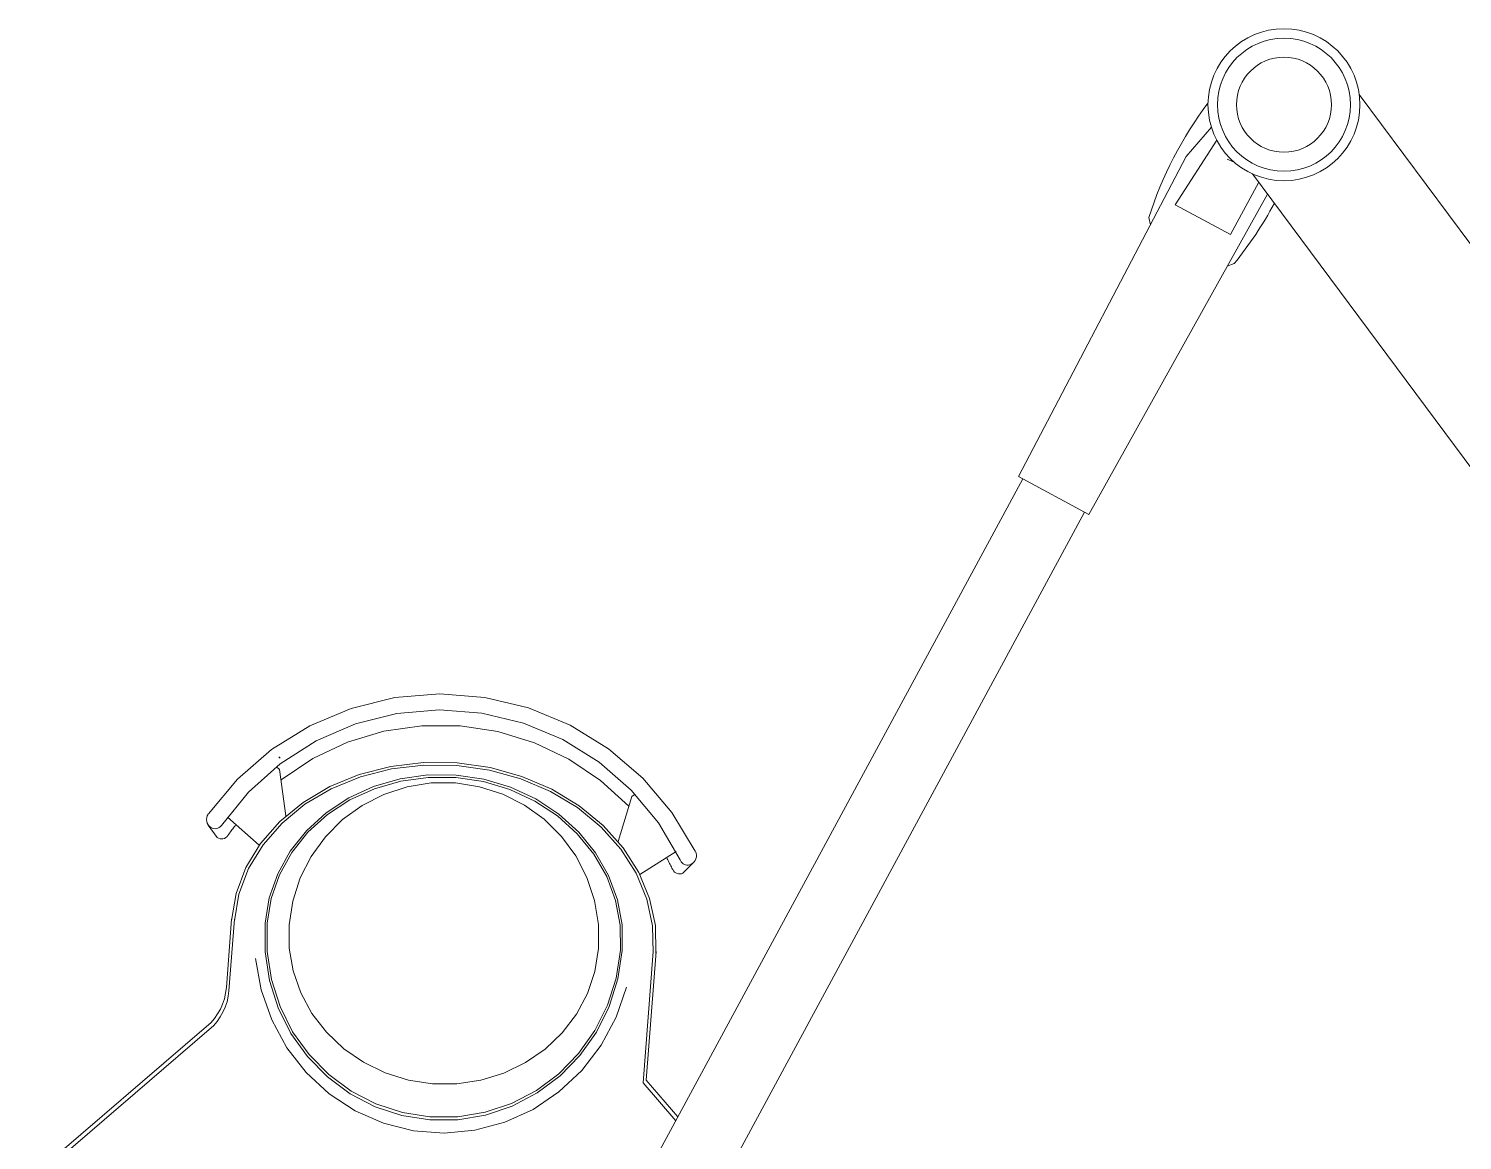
# Model space of a CAD drawing. Header units: millimetres. Extents: x 1448174 to 1599581, y -224422 to -106989.
# Drawn here: x 1488192 to 1488700, y -134915 to -134521 of the extents above; entities that cross this region are included whole.
import ezdxf

# ---------------------------------------------------------------- set-up
doc = ezdxf.new("R2010")
doc.units = ezdxf.units.MM
doc.header["$LTSCALE"] = 600
doc.header["$MEASUREMENT"] = 0
doc.layers.add('furniture', color=30, linetype='Continuous', lineweight=9)

msp = doc.modelspace()

# ---------------------------------------------------------------- linework, layer by layer
at = {"layer": 'furniture'}
for p, q in [((1488997.1303, -134992.5676), (1488663.6618, -134544.0709)), ((1488602.2061, -134566.0808), (1488611.159, -134555.6229)), ((1488613.089, -134560.2814), (1488598.3414, -134583.1542)), ((1488542.7615, -134679.5809), (1488602.2061, -134566.0808)), ((1488619.2465, -134568.0372), (1488616.7626, -134566.9952)), ((1488627.9591, -134575.1582), (1488617.9154, -134593.7364)), ((1488959.2531, -135020.7303), (1488625.7846, -134572.2336)), ((1488631.0836, -134579.3605), (1488567.6738, -134693.0491)), ((1488598.3414, -134583.1542), (1488617.9154, -134593.7364)), ((1488588.9742, -134587.6648), (1488589.5508, -134590.2989)), ((1488619.2713, -134604.0441), (1488616.7517, -134605.0043)), ((1488409.5625, -134929.5056), (1488544.2444, -134680.3825)), ((1488542.7615, -134679.5809), (1488567.6738, -134693.0491)), ((1488431.509, -134941.3704), (1488566.191, -134692.2475)), ((1488305.9561, -134761.8267), (1488321.4854, -134758.024)), ((1488321.4854, -134758.024), (1488337.4197, -134756.7166)), ((1488337.4197, -134756.7166), (1488353.3604, -134757.9375)), ((1488353.3604, -134757.9375), (1488368.9098, -134761.6557)), ((1488291.2197, -134768.0298), (1488305.9561, -134761.8267)), ((1488307.4557, -134767.3688), (1488322.1442, -134763.6724)), ((1488322.1442, -134763.6724), (1488337.2344, -134762.3716)), ((1488337.2344, -134762.3716), (1488352.3381, -134763.5003)), ((1488352.3381, -134763.5003), (1488367.0674, -134767.0291)), ((1488368.9098, -134761.6557), (1488383.6789, -134767.7787)), ((1488277.6443, -134776.4783), (1488291.2197, -134768.0298)), ((1488293.5463, -134773.3661), (1488307.4557, -134767.3688)), ((1488304.6075, -134773.837), (1488317.5933, -134769.9283)), ((1488317.5933, -134769.9283), (1488331.0118, -134767.9709)), ((1488331.0118, -134767.9709), (1488344.5722, -134768.007)), ((1488344.5722, -134768.007), (1488357.9799, -134770.0361)), ((1488357.9799, -134770.0361), (1488370.9439, -134774.014)), ((1488367.0674, -134767.0291), (1488381.0434, -134772.8676)), ((1488383.6789, -134767.7787), (1488397.299, -134776.1534)), ((1488280.7738, -134781.51), (1488293.5463, -134773.3661)), ((1488292.3369, -134779.6118), (1488304.6075, -134773.837)), ((1488370.9439, -134774.014), (1488383.183, -134779.8542)), ((1488381.0434, -134772.8676), (1488393.907, -134780.8655)), ((1488265.5692, -134786.9611), (1488277.6443, -134776.4783)), ((1488280.275, -134779.0751), (1488280.7905, -134779.5292)), ((1488281.0474, -134787.1277), (1488292.3369, -134779.6118)), ((1488383.183, -134779.8542), (1488394.4313, -134787.4302)), ((1488397.299, -134776.1534), (1488409.4297, -134786.5705)), ((1488269.466, -134791.5913), (1488280.7738, -134781.51)), ((1488280.5468, -134783.493), (1488279.4522, -134782.5287)), ((1488280.5468, -134783.493), (1488282.8128, -134799.9414)), ((1488298.3406, -134789.5844), (1488308.8024, -134785.3002)), ((1488308.8024, -134785.3002), (1488320.0024, -134782.4332)), ((1488309.1986, -134786.1404), (1488320.2483, -134783.3166)), ((1488320.0024, -134782.4332), (1488331.6647, -134781.0541)), ((1488320.2483, -134783.3166), (1488331.7541, -134781.9589)), ((1488323.3758, -134786.8197), (1488333.205, -134785.4594)), ((1488331.6647, -134781.0541), (1488343.5022, -134781.197)), ((1488331.7541, -134781.9589), (1488343.433, -134782.1008)), ((1488333.205, -134785.4594), (1488343.1717, -134785.5125)), ((1488343.1717, -134785.5125), (1488353.0302, -134786.9776)), ((1488343.433, -134782.1008), (1488354.9973, -134783.7389)), ((1488343.5022, -134781.197), (1488355.2234, -134782.8583)), ((1488354.9973, -134783.7389), (1488366.1625, -134786.8327)), ((1488355.2234, -134782.8583), (1488366.5398, -134785.997)), ((1488393.907, -134780.8655), (1488405.3275, -134790.8173)), ((1488255.296, -134799.2164), (1488265.5692, -134786.9611)), ((1488288.8745, -134795.1806), (1488298.3406, -134789.5844)), ((1488289.5387, -134795.8743), (1488298.8774, -134790.3609)), ((1488298.8774, -134790.3609), (1488309.1986, -134786.1404)), ((1488305.0876, -134793.6129), (1488313.9257, -134789.5602)), ((1488305.43, -134794.3327), (1488314.1728, -134790.3429)), ((1488313.9257, -134789.5602), (1488323.3758, -134786.8197)), ((1488314.1728, -134790.3429), (1488323.5214, -134787.6464)), ((1488317.582, -134792.3286), (1488325.7912, -134789.6609)), ((1488323.5214, -134787.6464), (1488333.2459, -134786.3093)), ((1488325.7912, -134789.6609), (1488334.3203, -134788.3033)), ((1488333.2459, -134786.3093), (1488343.1065, -134786.3649)), ((1488334.3203, -134788.3033), (1488342.9591, -134788.289)), ((1488342.9591, -134788.289), (1488351.4951, -134789.6184)), ((1488343.1065, -134786.3649), (1488352.8606, -134787.8114)), ((1488351.4951, -134789.6184), (1488359.7179, -134792.259)), ((1488352.8606, -134787.8114), (1488362.268, -134790.6135)), ((1488353.0302, -134786.9776), (1488362.5379, -134789.8188)), ((1488362.268, -134790.6135), (1488371.0971, -134794.7021)), ((1488362.5379, -134789.8188), (1488371.4604, -134793.9661)), ((1488366.1625, -134786.8327), (1488376.6531, -134791.3061)), ((1488366.5398, -134785.997), (1488377.1726, -134790.536)), ((1488377.1726, -134790.536), (1488386.86, -134796.3633)), ((1488394.4313, -134787.4302), (1488404.4447, -134796.5774)), ((1488405.3275, -134790.8173), (1488415.0112, -134802.467)), ((1488409.4297, -134786.5705), (1488419.7678, -134798.7698)), ((1488259.9142, -134803.3506), (1488269.466, -134791.5913)), ((1488280.6373, -134801.9509), (1488288.8745, -134795.1806)), ((1488281.4126, -134802.5445), (1488289.5387, -134795.8743)), ((1488297.0792, -134798.8782), (1488305.0876, -134793.6129)), ((1488297.5084, -134799.5174), (1488305.43, -134794.3327)), ((1488309.8949, -134796.2404), (1488317.582, -134792.3286)), ((1488359.7179, -134792.259), (1488367.4251, -134796.1455)), ((1488371.0971, -134794.7021), (1488379.1303, -134799.9767)), ((1488371.4604, -134793.9661), (1488379.5783, -134799.3174)), ((1488376.6531, -134791.3061), (1488386.2114, -134797.049)), ((1488405.493, -134793.0615), (1488400.7194, -134809.0715)), ((1488406.6613, -134792.3137), (1488405.493, -134793.0615)), ((1488273.3469, -134810.3992), (1488262.0143, -134800.4154)), ((1488290.0976, -134805.2268), (1488297.0792, -134798.8782)), ((1488290.6031, -134805.7693), (1488297.5084, -134799.5174)), ((1488302.9189, -134801.3002), (1488309.8949, -134796.2404)), ((1488367.4251, -134796.1455), (1488374.4271, -134801.1823)), ((1488379.1303, -134799.9767), (1488386.1701, -134806.3071)), ((1488379.5783, -134799.3174), (1488386.6916, -134805.7407)), ((1488386.2114, -134797.049), (1488394.6016, -134803.92)), ((1488386.86, -134796.3633), (1488395.3636, -134803.3356)), ((1488419.7678, -134798.7698), (1488428.0552, -134812.4463)), ((1488258.4403, -134807.6651), (1488255.2466, -134803.2148)), ((1488262.5583, -134806.4237), (1488262.8275, -134806.0476)), ((1488262.8275, -134806.0476), (1488263.0983, -134805.6728)), ((1488263.0983, -134805.6728), (1488263.3713, -134805.2992)), ((1488263.3713, -134805.2992), (1488263.646, -134804.9271)), ((1488263.646, -134804.9271), (1488263.9225, -134804.5565)), ((1488263.9225, -134804.5565), (1488264.201, -134804.1871)), ((1488264.201, -134804.1871), (1488264.4813, -134803.8193)), ((1488264.4813, -134803.8193), (1488264.7635, -134803.4526)), ((1488264.7635, -134803.4526), (1488265.0474, -134803.0877)), ((1488273.8318, -134809.7284), (1488280.6373, -134801.9509)), ((1488274.6989, -134810.2075), (1488281.4126, -134802.5445)), ((1488284.3147, -134812.5019), (1488290.0976, -134805.2268)), ((1488284.8841, -134812.9346), (1488290.6031, -134805.7693)), ((1488296.8258, -134807.3836), (1488302.9189, -134801.3002)), ((1488374.4271, -134801.1823), (1488380.5513, -134807.2454)), ((1488386.6916, -134805.7407), (1488392.6253, -134813.0782)), ((1488394.6016, -134803.92), (1488401.6174, -134811.7498)), ((1488395.3636, -134803.3356), (1488402.4739, -134811.2811)), ((1488415.0112, -134802.467), (1488422.7093, -134815.5155)), ((1488262.2911, -134806.8013), (1488262.5583, -134806.4237)), ((1488268.6255, -134818.3217), (1488273.8318, -134809.7284)), ((1488269.5632, -134818.6746), (1488274.6989, -134810.2075)), ((1488291.766, -134814.3403), (1488296.8258, -134807.3836)), ((1488380.5513, -134807.2454), (1488385.6469, -134814.1855)), ((1488386.1701, -134806.3071), (1488392.043, -134813.5377)), ((1488279.8728, -134820.5244), (1488284.3147, -134812.5019)), ((1488280.492, -134820.8367), (1488284.8841, -134812.9346)), ((1488287.8636, -134821.9994), (1488291.766, -134814.3403)), ((1488385.6469, -134814.1855), (1488389.5886, -134821.8315)), ((1488392.043, -134813.5377), (1488396.6042, -134821.4903)), ((1488392.6253, -134813.0782), (1488397.233, -134821.1491)), ((1488401.6174, -134811.7498), (1488407.0859, -134820.3456)), ((1488402.4739, -134811.2811), (1488408.0158, -134820.0042)), ((1488421.2326, -134812.6084), (1488408.4253, -134820.8056)), ((1488417.8279, -134814.7876), (1488418.0529, -134815.1916)), ((1488418.0529, -134815.1916), (1488418.276, -134815.5968)), ((1488418.276, -134815.5968), (1488418.497, -134816.0032)), ((1488418.497, -134816.0032), (1488418.716, -134816.4106)), ((1488423.0886, -134816.3042), (1488422.7093, -134815.5155)), ((1488265.1465, -134827.5194), (1488268.6255, -134818.3217)), ((1488266.1318, -134827.7371), (1488269.5632, -134818.6746)), ((1488276.8815, -134829.0971), (1488279.8728, -134820.5244)), ((1488277.5354, -134829.2813), (1488280.492, -134820.8367)), ((1488397.233, -134821.1491), (1488400.4013, -134829.7546)), ((1488407.0859, -134820.3456), (1488410.8725, -134829.4959)), ((1488408.0158, -134820.0042), (1488411.853, -134829.2901)), ((1488418.716, -134816.4106), (1488418.9329, -134816.8191)), ((1488418.9329, -134816.8191), (1488419.1478, -134817.2287)), ((1488419.1478, -134817.2287), (1488419.3606, -134817.6393)), ((1488419.3606, -134817.6393), (1488419.5713, -134818.0511)), ((1488419.5713, -134818.0511), (1488419.78, -134818.4639)), ((1488419.78, -134818.4639), (1488419.9866, -134818.8776)), ((1488420.0627, -134819.0521), (1488419.9866, -134818.8776)), ((1488427.4952, -134816.4056), (1488423.6609, -134820.3178)), ((1488285.2152, -134830.1722), (1488287.8636, -134821.9994)), ((1488389.5886, -134821.8315), (1488392.2791, -134829.9956)), ((1488396.6042, -134821.4903), (1488399.7417, -134829.969)), ((1488263.4808, -134837.0948), (1488265.1465, -134827.5194)), ((1488264.4893, -134837.1721), (1488266.1318, -134827.7371)), ((1488275.4144, -134838.0087), (1488276.8815, -134829.0971)), ((1488276.0866, -134838.0602), (1488277.5354, -134829.2813)), ((1488283.8855, -134838.6574), (1488285.2152, -134830.1722)), ((1488392.2791, -134829.9956), (1488393.6523, -134838.4764)), ((1488399.7417, -134829.969), (1488401.3781, -134838.7653)), ((1488400.4013, -134829.7546), (1488402.0524, -134838.6828)), ((1488410.8725, -134829.4959), (1488412.8838, -134838.9755)), ((1488411.853, -134829.2901), (1488413.8908, -134838.9104)), ((1488261.6569, -134860.9103), (1488263.5193, -134836.5906)), ((1488262.5882, -134861.996), (1488264.5278, -134836.6678)), ((1488275.4163, -134848.23), (1488275.4144, -134838.0087)), ((1488276.0932, -134848.1126), (1488276.0866, -134838.0602)), ((1488283.9369, -134846.8633), (1488283.8855, -134838.6574)), ((1488393.6523, -134838.4764), (1488393.6743, -134847.0652)), ((1488401.3781, -134838.7653), (1488401.4733, -134847.6623)), ((1488402.0524, -134838.6828), (1488402.1455, -134847.7139)), ((1488412.8838, -134838.9755), (1488413.0706, -134848.5506)), ((1488413.8908, -134838.9104), (1488414.079, -134848.6277)), ((1488273.9893, -134861.739), (1488271.9514, -134850.603)), ((1488276.9786, -134858.3192), (1488275.4163, -134848.23)), ((1488277.6433, -134858.0359), (1488276.0932, -134848.1126)), ((1488285.3387, -134854.9707), (1488283.9369, -134846.8633)), ((1488393.6743, -134847.0652), (1488392.374, -134855.1676)), ((1488401.4733, -134847.6623), (1488399.936, -134857.5967)), ((1488402.1455, -134847.7139), (1488400.5871, -134857.8157)), ((1488409.542, -134894.6267), (1488413.1092, -134848.0463)), ((1488410.6277, -134893.6954), (1488414.1177, -134848.1235)), ((1488288.0565, -134862.7798), (1488285.3387, -134854.9707)), ((1488392.374, -134855.1676), (1488389.7542, -134862.9668)), ((1488277.7454, -134872.3741), (1488273.9893, -134861.739)), ((1488280.0623, -134868.0277), (1488276.9786, -134858.3192)), ((1488280.6988, -134867.5856), (1488277.6433, -134858.0359)), ((1488399.936, -134857.5967), (1488396.893, -134867.1682)), ((1488400.5871, -134857.8157), (1488397.507, -134867.5493)), ((1488403.6503, -134860.6886), (1488399.9406, -134871.3844)), ((1488292.0231, -134870.0986), (1488288.0565, -134862.7798)), ((1488389.7542, -134862.9668), (1488385.879, -134870.2713)), ((1488396.893, -134867.1682), (1488392.4191, -134876.1411)), ((1488284.5921, -134877.1165), (1488280.0623, -134868.0277)), ((1488285.1845, -134876.5264), (1488280.6988, -134867.5856)), ((1488297.1411, -134876.7466), (1488292.0231, -134870.0986)), ((1488385.879, -134870.2713), (1488380.8441, -134876.9006)), ((1488397.507, -134867.5493), (1488392.9807, -134876.675)), ((1488399.9406, -134871.3844), (1488394.6089, -134881.3237)), ((1488254.6569, -134874.72), (1488191.5137, -134928.878)), ((1488192.4449, -134929.9637), (1488255.5882, -134875.8058)), ((1488283.1201, -134882.2268), (1488277.7454, -134872.3741)), ((1488290.4562, -134885.3617), (1488284.5921, -134877.1165)), ((1488290.9897, -134884.6381), (1488285.1845, -134876.5264)), ((1488303.2844, -134882.5604), (1488297.1411, -134876.7466)), ((1488380.8441, -134876.9006), (1488374.7735, -134882.6918)), ((1488392.4191, -134876.1411), (1488386.6243, -134884.2946)), ((1488392.9807, -134876.675), (1488387.1199, -134884.968)), ((1488289.9709, -134891.0355), (1488283.1201, -134882.2268)), ((1488394.6089, -134881.3237), (1488387.7966, -134890.243)), ((1488297.5101, -134892.5607), (1488290.4562, -134885.3617)), ((1488297.972, -134891.7213), (1488290.9897, -134884.6381)), ((1488310.3018, -134887.3964), (1488303.2844, -134882.5604)), ((1488318.0203, -134891.136), (1488310.3018, -134887.3964)), ((1488367.8166, -134887.5023), (1488360.1448, -134891.2135)), ((1488374.7735, -134882.6918), (1488367.8166, -134887.5023)), ((1488386.6243, -134884.2946), (1488379.6514, -134891.428)), ((1488387.1199, -134884.968), (1488380.0686, -134892.2243)), ((1488298.1162, -134898.5664), (1488289.9709, -134891.0355)), ((1488305.5803, -134898.5356), (1488297.5101, -134892.5607)), ((1488305.9588, -134897.6014), (1488297.972, -134891.7213)), ((1488326.25, -134893.6868), (1488318.0203, -134891.136)), ((1488360.1448, -134891.2135), (1488351.9469, -134893.7341)), ((1488379.6514, -134891.428), (1488371.6723, -134897.3653)), ((1488380.0686, -134892.2243), (1488372.0008, -134898.2652)), ((1488387.7966, -134890.243), (1488379.6844, -134897.9058)), ((1488314.754, -134902.1335), (1488305.9588, -134897.6014)), ((1488334.7882, -134894.9862), (1488326.25, -134893.6868)), ((1488343.4247, -134895.0021), (1488334.7882, -134894.9862)), ((1488351.9469, -134893.7341), (1488343.4247, -134895.0021)), ((1488371.6723, -134897.3653), (1488362.8832, -134901.9606)), ((1488409.542, -134894.6267), (1488421.1208, -134908.126)), ((1488421.8494, -134906.7784), (1488410.6277, -134893.6954)), ((1488307.3397, -134904.6204), (1488298.1162, -134898.5664)), ((1488314.4679, -134903.1399), (1488305.5803, -134898.5356)), ((1488324.1406, -134905.2063), (1488314.754, -134902.1335)), ((1488362.8832, -134901.9606), (1488353.5005, -134905.1008)), ((1488372.0008, -134898.2652), (1488363.115, -134902.9417)), ((1488379.6844, -134897.9058), (1488370.4874, -134904.1088)), ((1488317.3971, -134909.0362), (1488307.3397, -134904.6204)), ((1488323.9542, -134906.2598), (1488314.4679, -134903.1399)), ((1488333.8055, -134907.8186), (1488323.9542, -134906.2598)), ((1488333.8878, -134906.7438), (1488324.1406, -134905.2063)), ((1488343.7793, -134907.7779), (1488333.8055, -134907.8186)), ((1488343.7554, -134906.7084), (1488333.8878, -134906.7438)), ((1488353.5005, -134905.1008), (1488343.7554, -134906.7084)), ((1488353.6299, -134906.139), (1488343.7793, -134907.7779)), ((1488363.115, -134902.9417), (1488353.6299, -134906.139)), ((1488370.4874, -134904.1088), (1488360.4496, -134908.6875)), ((1488328.0215, -134911.6973), (1488317.3971, -134909.0362)), ((1488338.9313, -134912.5328), (1488328.0215, -134911.6973)), ((1488349.837, -134911.5206), (1488338.9313, -134912.5328)), ((1488360.4496, -134908.6875), (1488349.837, -134911.5206))]:
    msp.add_line(p, q, dxfattribs=at)
for radius in [26.9713, 23.5999, 16.8571]:
    msp.add_circle((1488636.9323, -134547.6739), radius, dxfattribs=at)
for centre, radius, start, end in [((1488720.0573, -134629.794), 137.6867, 143.089122, 162.182937), ((1488512.233, -134517.4391), 137.6867, 321.02361, 331.74224), ((1488257.9856, -134801.2491), 3.3714, 145.620821, 238.603778), ((1488257.6737, -134801.8491), 2.6971, 235.620789, 325.620805), ((1488259.9633, -134805.4391), 2.6971, 235.620789, 325.620805), ((1488425.2976, -134814.7566), 2.6971, 215.014081, 295.620804), ((1488425.0874, -134814.0458), 3.3714, 295.620804, 25.620797), ((1488422.4947, -134817.8858), 2.6971, 205.620795, 295.620804), ((1488241.4876, -134859.3656), 20.2285, 310.619662, 355.620803), ((1488242.4188, -134860.4514), 20.2285, 310.619662, 355.620803)]:
    msp.add_arc(centre, radius, start, end, dxfattribs=at)

doc.saveas('drawing.dxf')
